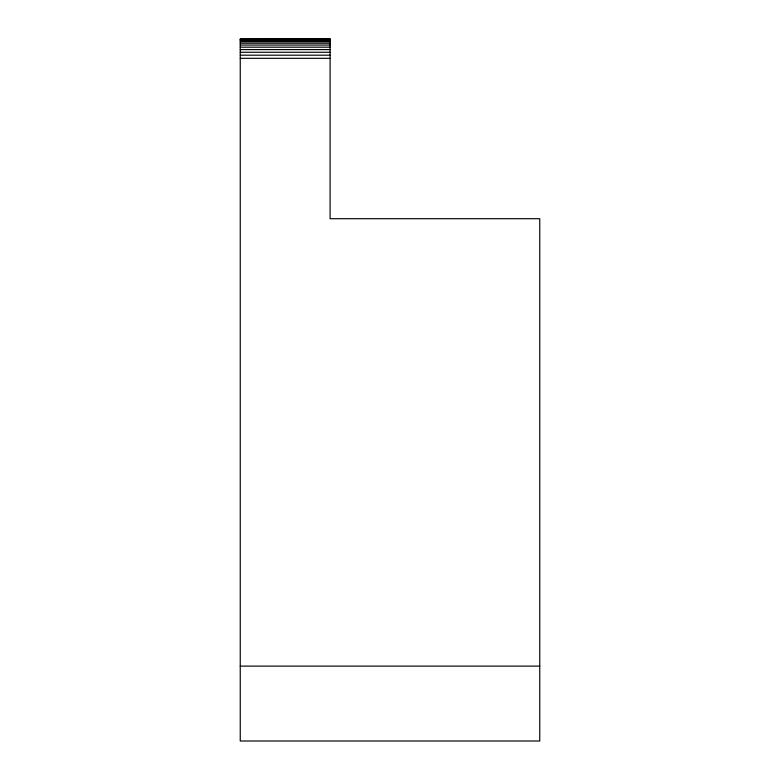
<?xml version="1.0" encoding="UTF-8"?>
<svg xmlns="http://www.w3.org/2000/svg" width="780" height="780" viewBox="0 0 780 780"><rect width="100%" height="100%" fill="white"/><g stroke="black" fill="none" stroke-linecap="round" stroke-linejoin="round"><path stroke-width="1.17" d="M240.25 39.195L330.096 39.156M240.25 39.663L330.096 39.663M240.25 40.521L330.096 40.521M240.25 41.701L330.096 41.701M240.25 43.222L330.096 43.222M240.25 45.055L330.096 45.055M240.25 47.18L330.096 47.18M240.25 49.588L330.096 49.588M240.25 52.27L330.096 52.27M240.25 55.185L330.096 55.185M240.25 58.325L330.096 58.325M240.25 666.12L539.75 666.12M330.096 39L240.25 39L240.25 741L539.75 741L539.75 218.702L330.096 218.702L330.096 39"/></g></svg>
